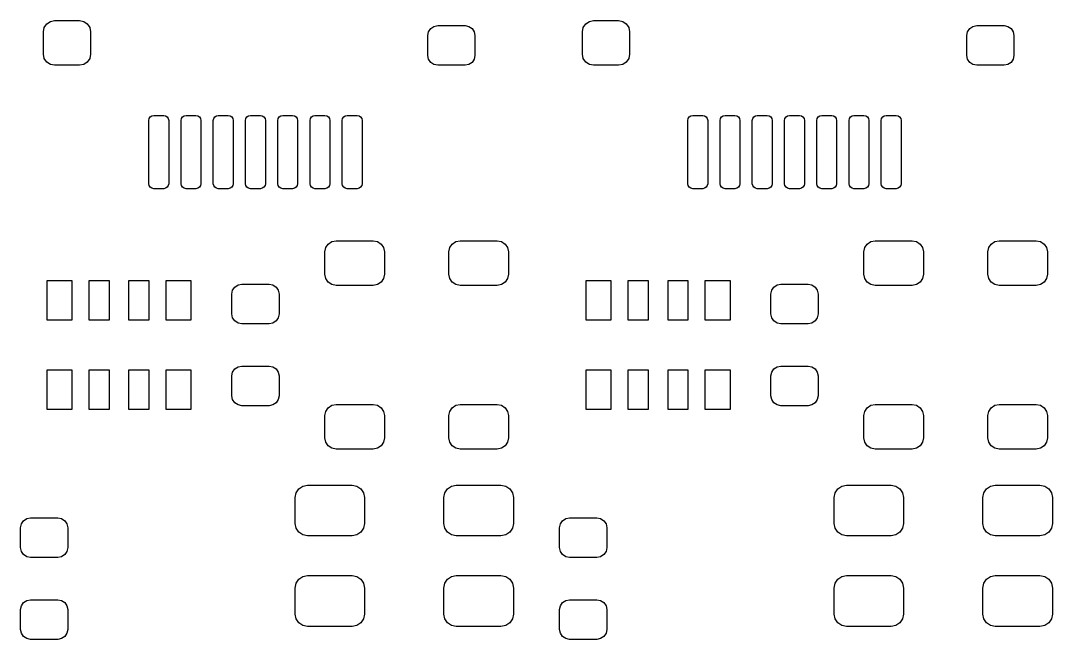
# Model space of a CAD drawing. Extents: x 4.1 to 7.74, y -5.3 to -3.11.
# Drawn here: x 4.261 to 5.08, y -4.181 to -3.69 of the extents above; entities that cross this region are included whole.
import ezdxf

# ---------------------------------------------------------------- set-up
doc = ezdxf.new("R2010")
doc.units = 0
doc.header["$MEASUREMENT"] = 0
doc.layers.add('BLACK', color=7, linetype='CONTINUOUS')

msp = doc.modelspace()

# ---------------------------------------------------------------- linework, layer by layer
at = {"layer": 'BLACK', "linetype": 'CONTINUOUS'}
for p, q in [((4.28001, -3.69563), (4.28193, -3.69275)), ((4.28193, -3.69275), (4.2848, -3.69083)), ((4.2848, -3.69083), (4.28819, -3.69016)), ((4.28819, -3.69016), (4.30787, -3.69016)), ((4.30787, -3.69016), (4.31126, -3.69083)), ((4.31126, -3.69083), (4.31414, -3.69275)), ((4.31414, -3.69275), (4.31606, -3.69563)), ((4.7079, -3.69563), (4.70982, -3.69275)), ((4.70982, -3.69275), (4.7127, -3.69083)), ((4.7127, -3.69083), (4.71609, -3.69016)), ((4.71609, -3.69016), (4.73577, -3.69016)), ((4.73577, -3.69016), (4.73916, -3.69083)), ((4.73916, -3.69083), (4.74203, -3.69275)), ((4.74203, -3.69275), (4.74395, -3.69563)), ((4.27933, -3.69902), (4.28001, -3.69563)), ((4.27933, -3.71673), (4.27933, -3.69902)), ((4.31606, -3.69563), (4.31673, -3.69902)), ((4.31673, -3.69902), (4.31673, -3.71673)), ((4.58445, -3.70197), (4.58505, -3.69896)), ((4.58445, -3.71772), (4.58445, -3.70197)), ((4.58505, -3.69896), (4.58676, -3.6964)), ((4.58676, -3.6964), (4.58931, -3.69469)), ((4.58931, -3.69469), (4.59232, -3.69409)), ((4.59232, -3.69409), (4.61398, -3.69409)), ((4.61398, -3.69409), (4.61699, -3.69469)), ((4.61699, -3.69469), (4.61954, -3.6964)), ((4.61954, -3.6964), (4.62125, -3.69896)), ((4.62125, -3.69896), (4.62185, -3.70197)), ((4.62185, -3.70197), (4.62185, -3.71772)), ((4.70723, -3.69902), (4.7079, -3.69563)), ((4.70723, -3.71673), (4.70723, -3.69902)), ((4.74395, -3.69563), (4.74463, -3.69902)), ((4.74463, -3.69902), (4.74463, -3.71673)), ((5.01235, -3.70197), (5.01294, -3.69896)), ((5.01235, -3.71772), (5.01235, -3.70197)), ((5.01294, -3.69896), (5.01465, -3.6964)), ((5.01465, -3.6964), (5.01721, -3.69469)), ((5.01721, -3.69469), (5.02022, -3.69409)), ((5.02022, -3.69409), (5.04187, -3.69409)), ((5.04187, -3.69409), (5.04489, -3.69469)), ((5.04489, -3.69469), (5.04744, -3.6964)), ((5.04744, -3.6964), (5.04915, -3.69896)), ((5.04915, -3.69896), (5.04975, -3.70197)), ((5.04975, -3.70197), (5.04975, -3.71772)), ((4.28001, -3.72012), (4.27933, -3.71673)), ((4.31673, -3.71673), (4.31606, -3.72012)), ((4.58505, -3.72073), (4.58445, -3.71772)), ((4.62185, -3.71772), (4.62125, -3.72073)), ((4.7079, -3.72012), (4.70723, -3.71673)), ((4.74463, -3.71673), (4.74395, -3.72012)), ((5.01294, -3.72073), (5.01235, -3.71772)), ((5.04975, -3.71772), (5.04915, -3.72073)), ((4.28193, -3.723), (4.28001, -3.72012)), ((4.2848, -3.72492), (4.28193, -3.723)), ((4.28819, -3.72559), (4.2848, -3.72492)), ((4.30787, -3.72559), (4.28819, -3.72559)), ((4.31126, -3.72492), (4.30787, -3.72559)), ((4.31414, -3.723), (4.31126, -3.72492)), ((4.31606, -3.72012), (4.31414, -3.723)), ((4.58676, -3.72328), (4.58505, -3.72073)), ((4.58931, -3.72499), (4.58676, -3.72328)), ((4.59232, -3.72559), (4.58931, -3.72499)), ((4.61398, -3.72559), (4.59232, -3.72559)), ((4.61699, -3.72499), (4.61398, -3.72559)), ((4.61954, -3.72328), (4.61699, -3.72499)), ((4.62125, -3.72073), (4.61954, -3.72328)), ((4.70982, -3.723), (4.7079, -3.72012)), ((4.7127, -3.72492), (4.70982, -3.723)), ((4.71609, -3.72559), (4.7127, -3.72492)), ((4.73577, -3.72559), (4.71609, -3.72559)), ((4.73916, -3.72492), (4.73577, -3.72559)), ((4.74203, -3.723), (4.73916, -3.72492)), ((4.74395, -3.72012), (4.74203, -3.723)), ((5.01465, -3.72328), (5.01294, -3.72073)), ((5.01721, -3.72499), (5.01465, -3.72328)), ((5.02022, -3.72559), (5.01721, -3.72499)), ((5.04187, -3.72559), (5.02022, -3.72559)), ((5.04489, -3.72499), (5.04187, -3.72559)), ((5.04744, -3.72328), (5.04489, -3.72499)), ((5.04915, -3.72073), (5.04744, -3.72328)), ((4.36329, -3.76788), (4.36415, -3.76661)), ((4.36415, -3.76661), (4.36542, -3.76575)), ((4.36542, -3.76575), (4.36693, -3.76545)), ((4.36693, -3.76545), (4.3748, -3.76545)), ((4.3748, -3.76545), (4.37631, -3.76575)), ((4.37631, -3.76575), (4.37759, -3.76661)), ((4.37759, -3.76661), (4.37844, -3.76788)), ((4.38888, -3.76788), (4.38974, -3.76661)), ((4.38974, -3.76661), (4.39101, -3.76575)), ((4.39101, -3.76575), (4.39252, -3.76545)), ((4.39252, -3.76545), (4.40039, -3.76545)), ((4.40039, -3.76545), (4.4019, -3.76575)), ((4.4019, -3.76575), (4.40318, -3.76661)), ((4.40318, -3.76661), (4.40403, -3.76788)), ((4.41447, -3.76788), (4.41533, -3.76661)), ((4.41533, -3.76661), (4.4166, -3.76575)), ((4.4166, -3.76575), (4.41811, -3.76545)), ((4.41811, -3.76545), (4.42598, -3.76545)), ((4.42598, -3.76545), (4.42749, -3.76575)), ((4.42749, -3.76575), (4.42877, -3.76661)), ((4.42877, -3.76661), (4.42962, -3.76788)), ((4.44006, -3.76788), (4.44092, -3.76661)), ((4.44092, -3.76661), (4.44219, -3.76575)), ((4.44219, -3.76575), (4.4437, -3.76545)), ((4.4437, -3.76545), (4.45157, -3.76545)), ((4.45157, -3.76545), (4.45308, -3.76575)), ((4.45308, -3.76575), (4.45436, -3.76661)), ((4.45436, -3.76661), (4.45521, -3.76788)), ((4.46565, -3.76788), (4.46651, -3.76661)), ((4.46651, -3.76661), (4.46778, -3.76575)), ((4.46778, -3.76575), (4.46929, -3.76545)), ((4.46929, -3.76545), (4.47717, -3.76545)), ((4.47717, -3.76545), (4.47867, -3.76575)), ((4.47867, -3.76575), (4.47995, -3.76661)), ((4.47995, -3.76661), (4.4808, -3.76788)), ((4.49124, -3.76788), (4.4921, -3.76661)), ((4.4921, -3.76661), (4.49338, -3.76575)), ((4.49338, -3.76575), (4.49488, -3.76545)), ((4.49488, -3.76545), (4.50276, -3.76545)), ((4.50276, -3.76545), (4.50426, -3.76575)), ((4.50426, -3.76575), (4.50554, -3.76661)), ((4.50554, -3.76661), (4.50639, -3.76788)), ((4.51684, -3.76788), (4.51769, -3.76661)), ((4.51769, -3.76661), (4.51897, -3.76575)), ((4.51897, -3.76575), (4.52047, -3.76545)), ((4.52047, -3.76545), (4.52835, -3.76545)), ((4.52835, -3.76545), (4.52985, -3.76575)), ((4.52985, -3.76575), (4.53113, -3.76661)), ((4.53113, -3.76661), (4.53198, -3.76788)), ((4.79119, -3.76788), (4.79204, -3.76661)), ((4.79204, -3.76661), (4.79332, -3.76575)), ((4.79332, -3.76575), (4.79483, -3.76545)), ((4.79483, -3.76545), (4.8027, -3.76545)), ((4.8027, -3.76545), (4.80421, -3.76575)), ((4.80421, -3.76575), (4.80548, -3.76661)), ((4.80548, -3.76661), (4.80634, -3.76788)), ((4.81678, -3.76788), (4.81763, -3.76661)), ((4.81763, -3.76661), (4.81891, -3.76575)), ((4.81891, -3.76575), (4.82042, -3.76545)), ((4.82042, -3.76545), (4.82829, -3.76545)), ((4.82829, -3.76545), (4.8298, -3.76575)), ((4.8298, -3.76575), (4.83107, -3.76661)), ((4.83107, -3.76661), (4.83193, -3.76788)), ((4.84237, -3.76788), (4.84322, -3.76661)), ((4.84322, -3.76661), (4.8445, -3.76575)), ((4.8445, -3.76575), (4.84601, -3.76545)), ((4.84601, -3.76545), (4.85388, -3.76545)), ((4.85388, -3.76545), (4.85539, -3.76575)), ((4.85539, -3.76575), (4.85666, -3.76661)), ((4.85666, -3.76661), (4.85752, -3.76788)), ((4.86796, -3.76788), (4.86881, -3.76661)), ((4.86881, -3.76661), (4.87009, -3.76575)), ((4.87009, -3.76575), (4.8716, -3.76545)), ((4.8716, -3.76545), (4.87947, -3.76545)), ((4.87947, -3.76545), (4.88098, -3.76575)), ((4.88098, -3.76575), (4.88226, -3.76661)), ((4.88226, -3.76661), (4.88311, -3.76788)), ((4.89355, -3.76788), (4.8944, -3.76661)), ((4.8944, -3.76661), (4.89568, -3.76575)), ((4.89568, -3.76575), (4.89719, -3.76545)), ((4.89719, -3.76545), (4.90506, -3.76545)), ((4.90506, -3.76545), (4.90657, -3.76575)), ((4.90657, -3.76575), (4.90785, -3.76661)), ((4.90785, -3.76661), (4.9087, -3.76788)), ((4.91914, -3.76788), (4.91999, -3.76661)), ((4.91999, -3.76661), (4.92127, -3.76575)), ((4.92127, -3.76575), (4.92278, -3.76545)), ((4.92278, -3.76545), (4.93065, -3.76545)), ((4.93065, -3.76545), (4.93216, -3.76575)), ((4.93216, -3.76575), (4.93344, -3.76661)), ((4.93344, -3.76661), (4.93429, -3.76788)), ((4.94473, -3.76788), (4.94559, -3.76661)), ((4.94559, -3.76661), (4.94686, -3.76575)), ((4.94686, -3.76575), (4.94837, -3.76545)), ((4.94837, -3.76545), (4.95624, -3.76545)), ((4.95624, -3.76545), (4.95775, -3.76575)), ((4.95775, -3.76575), (4.95903, -3.76661)), ((4.95903, -3.76661), (4.95988, -3.76788)), ((4.36299, -3.76939), (4.36329, -3.76788)), ((4.36299, -3.81959), (4.36299, -3.76939)), ((4.37844, -3.76788), (4.37874, -3.76939)), ((4.37874, -3.76939), (4.37874, -3.81959)), ((4.38858, -3.76939), (4.38888, -3.76788)), ((4.38858, -3.81959), (4.38858, -3.76939)), ((4.40403, -3.76788), (4.40433, -3.76939)), ((4.40433, -3.76939), (4.40433, -3.81959)), ((4.41417, -3.76939), (4.41447, -3.76788)), ((4.41417, -3.81959), (4.41417, -3.76939)), ((4.42962, -3.76788), (4.42992, -3.76939)), ((4.42992, -3.76939), (4.42992, -3.81959)), ((4.43976, -3.76939), (4.44006, -3.76788)), ((4.43976, -3.81959), (4.43976, -3.76939)), ((4.45521, -3.76788), (4.45551, -3.76939)), ((4.45551, -3.76939), (4.45551, -3.81959)), ((4.46535, -3.76939), (4.46565, -3.76788)), ((4.46535, -3.81959), (4.46535, -3.76939)), ((4.4808, -3.76788), (4.4811, -3.76939)), ((4.4811, -3.76939), (4.4811, -3.81959)), ((4.49094, -3.76939), (4.49124, -3.76788)), ((4.49094, -3.81959), (4.49094, -3.76939)), ((4.50639, -3.76788), (4.50669, -3.76939)), ((4.50669, -3.76939), (4.50669, -3.81959)), ((4.51654, -3.76939), (4.51684, -3.76788)), ((4.51654, -3.81959), (4.51654, -3.76939)), ((4.53198, -3.76788), (4.53228, -3.76939)), ((4.53228, -3.76939), (4.53228, -3.81959)), ((4.79089, -3.76939), (4.79119, -3.76788)), ((4.79089, -3.81959), (4.79089, -3.76939)), ((4.80634, -3.76788), (4.80664, -3.76939)), ((4.80664, -3.76939), (4.80664, -3.81959)), ((4.81648, -3.76939), (4.81678, -3.76788)), ((4.81648, -3.81959), (4.81648, -3.76939)), ((4.83193, -3.76788), (4.83223, -3.76939)), ((4.83223, -3.76939), (4.83223, -3.81959)), ((4.84207, -3.76939), (4.84237, -3.76788)), ((4.84207, -3.81959), (4.84207, -3.76939)), ((4.85752, -3.76788), (4.85782, -3.76939)), ((4.85782, -3.76939), (4.85782, -3.81959)), ((4.86766, -3.76939), (4.86796, -3.76788)), ((4.86766, -3.81959), (4.86766, -3.76939)), ((4.88311, -3.76788), (4.88341, -3.76939)), ((4.88341, -3.76939), (4.88341, -3.81959)), ((4.89325, -3.76939), (4.89355, -3.76788)), ((4.89325, -3.81959), (4.89325, -3.76939)), ((4.9087, -3.76788), (4.909, -3.76939)), ((4.909, -3.76939), (4.909, -3.81959)), ((4.91884, -3.76939), (4.91914, -3.76788)), ((4.91884, -3.81959), (4.91884, -3.76939)), ((4.93429, -3.76788), (4.93459, -3.76939)), ((4.93459, -3.76939), (4.93459, -3.81959)), ((4.94443, -3.76939), (4.94473, -3.76788)), ((4.94443, -3.81959), (4.94443, -3.76939)), ((4.95988, -3.76788), (4.96018, -3.76939)), ((4.96018, -3.76939), (4.96018, -3.81959)), ((4.36329, -3.82109), (4.36299, -3.81959)), ((4.36415, -3.82237), (4.36329, -3.82109)), ((4.36542, -3.82322), (4.36415, -3.82237)), ((4.36693, -3.82352), (4.36542, -3.82322)), ((4.3748, -3.82352), (4.36693, -3.82352)), ((4.37631, -3.82322), (4.3748, -3.82352)), ((4.37759, -3.82237), (4.37631, -3.82322)), ((4.37844, -3.82109), (4.37759, -3.82237)), ((4.37874, -3.81959), (4.37844, -3.82109)), ((4.38888, -3.82109), (4.38858, -3.81959)), ((4.38974, -3.82237), (4.38888, -3.82109)), ((4.39101, -3.82322), (4.38974, -3.82237)), ((4.39252, -3.82352), (4.39101, -3.82322)), ((4.40039, -3.82352), (4.39252, -3.82352)), ((4.4019, -3.82322), (4.40039, -3.82352)), ((4.40318, -3.82237), (4.4019, -3.82322)), ((4.40403, -3.82109), (4.40318, -3.82237)), ((4.40433, -3.81959), (4.40403, -3.82109)), ((4.41447, -3.82109), (4.41417, -3.81959)), ((4.41533, -3.82237), (4.41447, -3.82109)), ((4.4166, -3.82322), (4.41533, -3.82237)), ((4.41811, -3.82352), (4.4166, -3.82322)), ((4.42598, -3.82352), (4.41811, -3.82352)), ((4.42749, -3.82322), (4.42598, -3.82352)), ((4.42877, -3.82237), (4.42749, -3.82322)), ((4.42962, -3.82109), (4.42877, -3.82237)), ((4.42992, -3.81959), (4.42962, -3.82109)), ((4.44006, -3.82109), (4.43976, -3.81959)), ((4.44092, -3.82237), (4.44006, -3.82109)), ((4.44219, -3.82322), (4.44092, -3.82237)), ((4.4437, -3.82352), (4.44219, -3.82322)), ((4.45157, -3.82352), (4.4437, -3.82352)), ((4.45308, -3.82322), (4.45157, -3.82352)), ((4.45436, -3.82237), (4.45308, -3.82322)), ((4.45521, -3.82109), (4.45436, -3.82237)), ((4.45551, -3.81959), (4.45521, -3.82109)), ((4.46565, -3.82109), (4.46535, -3.81959)), ((4.46651, -3.82237), (4.46565, -3.82109)), ((4.46778, -3.82322), (4.46651, -3.82237)), ((4.46929, -3.82352), (4.46778, -3.82322)), ((4.47717, -3.82352), (4.46929, -3.82352)), ((4.47867, -3.82322), (4.47717, -3.82352)), ((4.47995, -3.82237), (4.47867, -3.82322)), ((4.4808, -3.82109), (4.47995, -3.82237)), ((4.4811, -3.81959), (4.4808, -3.82109)), ((4.49124, -3.82109), (4.49094, -3.81959)), ((4.4921, -3.82237), (4.49124, -3.82109)), ((4.49338, -3.82322), (4.4921, -3.82237)), ((4.49488, -3.82352), (4.49338, -3.82322)), ((4.50276, -3.82352), (4.49488, -3.82352)), ((4.50426, -3.82322), (4.50276, -3.82352)), ((4.50554, -3.82237), (4.50426, -3.82322)), ((4.50639, -3.82109), (4.50554, -3.82237)), ((4.50669, -3.81959), (4.50639, -3.82109)), ((4.51684, -3.82109), (4.51654, -3.81959)), ((4.51769, -3.82237), (4.51684, -3.82109)), ((4.51897, -3.82322), (4.51769, -3.82237)), ((4.52047, -3.82352), (4.51897, -3.82322)), ((4.52835, -3.82352), (4.52047, -3.82352)), ((4.52985, -3.82322), (4.52835, -3.82352)), ((4.53113, -3.82237), (4.52985, -3.82322)), ((4.53198, -3.82109), (4.53113, -3.82237)), ((4.53228, -3.81959), (4.53198, -3.82109)), ((4.79119, -3.82109), (4.79089, -3.81959)), ((4.79204, -3.82237), (4.79119, -3.82109)), ((4.79332, -3.82322), (4.79204, -3.82237)), ((4.79483, -3.82352), (4.79332, -3.82322)), ((4.8027, -3.82352), (4.79483, -3.82352)), ((4.80421, -3.82322), (4.8027, -3.82352)), ((4.80548, -3.82237), (4.80421, -3.82322)), ((4.80634, -3.82109), (4.80548, -3.82237)), ((4.80664, -3.81959), (4.80634, -3.82109)), ((4.81678, -3.82109), (4.81648, -3.81959)), ((4.81763, -3.82237), (4.81678, -3.82109)), ((4.81891, -3.82322), (4.81763, -3.82237)), ((4.82042, -3.82352), (4.81891, -3.82322)), ((4.82829, -3.82352), (4.82042, -3.82352)), ((4.8298, -3.82322), (4.82829, -3.82352)), ((4.83107, -3.82237), (4.8298, -3.82322)), ((4.83193, -3.82109), (4.83107, -3.82237)), ((4.83223, -3.81959), (4.83193, -3.82109)), ((4.84237, -3.82109), (4.84207, -3.81959)), ((4.84322, -3.82237), (4.84237, -3.82109)), ((4.8445, -3.82322), (4.84322, -3.82237)), ((4.84601, -3.82352), (4.8445, -3.82322)), ((4.85388, -3.82352), (4.84601, -3.82352)), ((4.85539, -3.82322), (4.85388, -3.82352)), ((4.85666, -3.82237), (4.85539, -3.82322)), ((4.85752, -3.82109), (4.85666, -3.82237)), ((4.85782, -3.81959), (4.85752, -3.82109)), ((4.86796, -3.82109), (4.86766, -3.81959)), ((4.86881, -3.82237), (4.86796, -3.82109)), ((4.87009, -3.82322), (4.86881, -3.82237)), ((4.8716, -3.82352), (4.87009, -3.82322)), ((4.87947, -3.82352), (4.8716, -3.82352)), ((4.88098, -3.82322), (4.87947, -3.82352)), ((4.88226, -3.82237), (4.88098, -3.82322)), ((4.88311, -3.82109), (4.88226, -3.82237)), ((4.88341, -3.81959), (4.88311, -3.82109)), ((4.89355, -3.82109), (4.89325, -3.81959)), ((4.8944, -3.82237), (4.89355, -3.82109)), ((4.89568, -3.82322), (4.8944, -3.82237)), ((4.89719, -3.82352), (4.89568, -3.82322)), ((4.90506, -3.82352), (4.89719, -3.82352)), ((4.90657, -3.82322), (4.90506, -3.82352)), ((4.90785, -3.82237), (4.90657, -3.82322)), ((4.9087, -3.82109), (4.90785, -3.82237)), ((4.909, -3.81959), (4.9087, -3.82109)), ((4.91914, -3.82109), (4.91884, -3.81959)), ((4.91999, -3.82237), (4.91914, -3.82109)), ((4.92127, -3.82322), (4.91999, -3.82237)), ((4.92278, -3.82352), (4.92127, -3.82322)), ((4.93065, -3.82352), (4.92278, -3.82352)), ((4.93216, -3.82322), (4.93065, -3.82352)), ((4.93344, -3.82237), (4.93216, -3.82322)), ((4.93429, -3.82109), (4.93344, -3.82237)), ((4.93459, -3.81959), (4.93429, -3.82109)), ((4.94473, -3.82109), (4.94443, -3.81959)), ((4.94559, -3.82237), (4.94473, -3.82109)), ((4.94686, -3.82322), (4.94559, -3.82237)), ((4.94837, -3.82352), (4.94686, -3.82322)), ((4.95624, -3.82352), (4.94837, -3.82352)), ((4.95775, -3.82322), (4.95624, -3.82352)), ((4.95903, -3.82237), (4.95775, -3.82322)), ((4.95988, -3.82109), (4.95903, -3.82237)), ((4.96018, -3.81959), (4.95988, -3.82109)), ((4.50535, -3.86746), (4.50822, -3.86554)), ((4.50822, -3.86554), (4.51161, -3.86486)), ((4.51161, -3.86486), (4.54114, -3.86486)), ((4.54114, -3.86486), (4.54453, -3.86554)), ((4.54453, -3.86554), (4.54741, -3.86746)), ((4.60378, -3.86746), (4.60665, -3.86554)), ((4.60665, -3.86554), (4.61004, -3.86486)), ((4.61004, -3.86486), (4.63957, -3.86486)), ((4.63957, -3.86486), (4.64296, -3.86554)), ((4.64296, -3.86554), (4.64583, -3.86746)), ((4.93325, -3.86746), (4.93612, -3.86554)), ((4.93612, -3.86554), (4.93951, -3.86486)), ((4.93951, -3.86486), (4.96904, -3.86486)), ((4.96904, -3.86486), (4.97243, -3.86554)), ((4.97243, -3.86554), (4.9753, -3.86746)), ((5.03167, -3.86746), (5.03455, -3.86554)), ((5.03455, -3.86554), (5.03794, -3.86486)), ((5.03794, -3.86486), (5.06746, -3.86486)), ((5.06746, -3.86486), (5.07085, -3.86554)), ((5.07085, -3.86554), (5.07373, -3.86746)), ((4.50276, -3.87372), (4.50343, -3.87033)), ((4.50276, -3.89144), (4.50276, -3.87372)), ((4.50343, -3.87033), (4.50535, -3.86746)), ((4.54741, -3.86746), (4.54933, -3.87033)), ((4.54933, -3.87033), (4.55, -3.87372)), ((4.55, -3.87372), (4.55, -3.89144)), ((4.60118, -3.87372), (4.60186, -3.87033)), ((4.60118, -3.89144), (4.60118, -3.87372)), ((4.60186, -3.87033), (4.60378, -3.86746)), ((4.64583, -3.86746), (4.64775, -3.87033)), ((4.64775, -3.87033), (4.64843, -3.87372)), ((4.64843, -3.87372), (4.64843, -3.89144)), ((4.93065, -3.87372), (4.93133, -3.87033)), ((4.93065, -3.89144), (4.93065, -3.87372)), ((4.93133, -3.87033), (4.93325, -3.86746)), ((4.9753, -3.86746), (4.97722, -3.87033)), ((4.97722, -3.87033), (4.9779, -3.87372)), ((4.9779, -3.87372), (4.9779, -3.89144)), ((5.02908, -3.87372), (5.02975, -3.87033)), ((5.02908, -3.89144), (5.02908, -3.87372)), ((5.02975, -3.87033), (5.03167, -3.86746)), ((5.07373, -3.86746), (5.07565, -3.87033)), ((5.07565, -3.87033), (5.07632, -3.87372)), ((5.07632, -3.87372), (5.07632, -3.89144)), ((4.28228, -3.92785), (4.28228, -3.89636)), ((4.28228, -3.89636), (4.30197, -3.89636)), ((4.30197, -3.89636), (4.30197, -3.92785)), ((4.31575, -3.92785), (4.31575, -3.89636)), ((4.31575, -3.89636), (4.3315, -3.89636)), ((4.3315, -3.89636), (4.3315, -3.92785)), ((4.34724, -3.92785), (4.34724, -3.89636)), ((4.34724, -3.89636), (4.36299, -3.89636)), ((4.36299, -3.89636), (4.36299, -3.92785)), ((4.37677, -3.92785), (4.37677, -3.89636)), ((4.37677, -3.89636), (4.39646, -3.89636)), ((4.39646, -3.89636), (4.39646, -3.92785)), ((4.50343, -3.89483), (4.50276, -3.89144)), ((4.50535, -3.8977), (4.50343, -3.89483)), ((4.50822, -3.89962), (4.50535, -3.8977)), ((4.54741, -3.8977), (4.54453, -3.89962)), ((4.54933, -3.89483), (4.54741, -3.8977)), ((4.55, -3.89144), (4.54933, -3.89483)), ((4.60186, -3.89483), (4.60118, -3.89144)), ((4.60378, -3.8977), (4.60186, -3.89483)), ((4.60665, -3.89962), (4.60378, -3.8977)), ((4.64583, -3.8977), (4.64296, -3.89962)), ((4.64775, -3.89483), (4.64583, -3.8977)), ((4.64843, -3.89144), (4.64775, -3.89483)), ((4.71018, -3.92785), (4.71018, -3.89636)), ((4.71018, -3.89636), (4.72987, -3.89636)), ((4.72987, -3.89636), (4.72987, -3.92785)), ((4.74364, -3.92785), (4.74364, -3.89636)), ((4.74364, -3.89636), (4.75939, -3.89636)), ((4.75939, -3.89636), (4.75939, -3.92785)), ((4.77514, -3.92785), (4.77514, -3.89636)), ((4.77514, -3.89636), (4.79089, -3.89636)), ((4.79089, -3.89636), (4.79089, -3.92785)), ((4.80467, -3.92785), (4.80467, -3.89636)), ((4.80467, -3.89636), (4.82435, -3.89636)), ((4.82435, -3.89636), (4.82435, -3.92785)), ((4.93133, -3.89483), (4.93065, -3.89144)), ((4.93325, -3.8977), (4.93133, -3.89483)), ((4.93612, -3.89962), (4.93325, -3.8977)), ((4.9753, -3.8977), (4.97243, -3.89962)), ((4.97722, -3.89483), (4.9753, -3.8977)), ((4.9779, -3.89144), (4.97722, -3.89483)), ((5.02975, -3.89483), (5.02908, -3.89144)), ((5.03167, -3.8977), (5.02975, -3.89483)), ((5.03455, -3.89962), (5.03167, -3.8977)), ((5.07373, -3.8977), (5.07085, -3.89962)), ((5.07565, -3.89483), (5.07373, -3.8977)), ((5.07632, -3.89144), (5.07565, -3.89483)), ((4.42894, -3.90719), (4.42954, -3.90417)), ((4.42954, -3.90417), (4.43124, -3.90162)), ((4.43124, -3.90162), (4.4338, -3.89991)), ((4.4338, -3.89991), (4.43681, -3.89931)), ((4.43681, -3.89931), (4.45846, -3.89931)), ((4.45846, -3.89931), (4.46148, -3.89991)), ((4.46148, -3.89991), (4.46403, -3.90162)), ((4.46403, -3.90162), (4.46574, -3.90417)), ((4.46574, -3.90417), (4.46634, -3.90719)), ((4.51161, -3.9003), (4.50822, -3.89962)), ((4.54114, -3.9003), (4.51161, -3.9003)), ((4.54453, -3.89962), (4.54114, -3.9003)), ((4.61004, -3.9003), (4.60665, -3.89962)), ((4.63957, -3.9003), (4.61004, -3.9003)), ((4.64296, -3.89962), (4.63957, -3.9003)), ((4.85683, -3.90719), (4.85743, -3.90417)), ((4.85743, -3.90417), (4.85914, -3.90162)), ((4.85914, -3.90162), (4.86169, -3.89991)), ((4.86169, -3.89991), (4.86471, -3.89931)), ((4.86471, -3.89931), (4.88636, -3.89931)), ((4.88636, -3.89931), (4.88937, -3.89991)), ((4.88937, -3.89991), (4.89193, -3.90162)), ((4.89193, -3.90162), (4.89364, -3.90417)), ((4.89364, -3.90417), (4.89424, -3.90719)), ((4.93951, -3.9003), (4.93612, -3.89962)), ((4.96904, -3.9003), (4.93951, -3.9003)), ((4.97243, -3.89962), (4.96904, -3.9003)), ((5.03794, -3.9003), (5.03455, -3.89962)), ((5.06746, -3.9003), (5.03794, -3.9003)), ((5.07085, -3.89962), (5.06746, -3.9003)), ((4.42894, -3.92293), (4.42894, -3.90719)), ((4.46634, -3.90719), (4.46634, -3.92293)), ((4.85683, -3.92293), (4.85683, -3.90719)), ((4.89424, -3.90719), (4.89424, -3.92293)), ((4.42954, -3.92595), (4.42894, -3.92293)), ((4.46634, -3.92293), (4.46574, -3.92595)), ((4.85743, -3.92595), (4.85683, -3.92293)), ((4.89424, -3.92293), (4.89364, -3.92595)), ((4.30197, -3.92785), (4.28228, -3.92785)), ((4.3315, -3.92785), (4.31575, -3.92785)), ((4.36299, -3.92785), (4.34724, -3.92785)), ((4.39646, -3.92785), (4.37677, -3.92785)), ((4.43124, -3.9285), (4.42954, -3.92595)), ((4.4338, -3.93021), (4.43124, -3.9285)), ((4.43681, -3.93081), (4.4338, -3.93021)), ((4.45846, -3.93081), (4.43681, -3.93081)), ((4.46148, -3.93021), (4.45846, -3.93081)), ((4.46403, -3.9285), (4.46148, -3.93021)), ((4.46574, -3.92595), (4.46403, -3.9285)), ((4.72987, -3.92785), (4.71018, -3.92785)), ((4.75939, -3.92785), (4.74364, -3.92785)), ((4.79089, -3.92785), (4.77514, -3.92785)), ((4.82435, -3.92785), (4.80467, -3.92785)), ((4.85914, -3.9285), (4.85743, -3.92595)), ((4.86169, -3.93021), (4.85914, -3.9285)), ((4.86471, -3.93081), (4.86169, -3.93021)), ((4.88636, -3.93081), (4.86471, -3.93081)), ((4.88937, -3.93021), (4.88636, -3.93081)), ((4.89193, -3.9285), (4.88937, -3.93021)), ((4.89364, -3.92595), (4.89193, -3.9285)), ((4.28228, -3.99872), (4.28228, -3.96722)), ((4.28228, -3.96722), (4.30197, -3.96722)), ((4.30197, -3.96722), (4.30197, -3.99872)), ((4.31575, -3.99872), (4.31575, -3.96722)), ((4.31575, -3.96722), (4.3315, -3.96722)), ((4.3315, -3.96722), (4.3315, -3.99872)), ((4.34724, -3.99872), (4.34724, -3.96722)), ((4.34724, -3.96722), (4.36299, -3.96722)), ((4.36299, -3.96722), (4.36299, -3.99872)), ((4.37677, -3.99872), (4.37677, -3.96722)), ((4.37677, -3.96722), (4.39646, -3.96722)), ((4.39646, -3.96722), (4.39646, -3.99872)), ((4.42894, -3.97215), (4.42954, -3.96913)), ((4.42894, -3.98789), (4.42894, -3.97215)), ((4.42954, -3.96913), (4.43124, -3.96658)), ((4.43124, -3.96658), (4.4338, -3.96487)), ((4.4338, -3.96487), (4.43681, -3.96427)), ((4.43681, -3.96427), (4.45846, -3.96427)), ((4.45846, -3.96427), (4.46148, -3.96487)), ((4.46148, -3.96487), (4.46403, -3.96658)), ((4.46403, -3.96658), (4.46574, -3.96913)), ((4.46574, -3.96913), (4.46634, -3.97215)), ((4.46634, -3.97215), (4.46634, -3.98789)), ((4.71018, -3.99872), (4.71018, -3.96722)), ((4.71018, -3.96722), (4.72987, -3.96722)), ((4.72987, -3.96722), (4.72987, -3.99872)), ((4.74364, -3.99872), (4.74364, -3.96722)), ((4.74364, -3.96722), (4.75939, -3.96722)), ((4.75939, -3.96722), (4.75939, -3.99872)), ((4.77514, -3.99872), (4.77514, -3.96722)), ((4.77514, -3.96722), (4.79089, -3.96722)), ((4.79089, -3.96722), (4.79089, -3.99872)), ((4.80467, -3.99872), (4.80467, -3.96722)), ((4.80467, -3.96722), (4.82435, -3.96722)), ((4.82435, -3.96722), (4.82435, -3.99872)), ((4.85683, -3.97215), (4.85743, -3.96913)), ((4.85683, -3.98789), (4.85683, -3.97215)), ((4.85743, -3.96913), (4.85914, -3.96658)), ((4.85914, -3.96658), (4.86169, -3.96487)), ((4.86169, -3.96487), (4.86471, -3.96427)), ((4.86471, -3.96427), (4.88636, -3.96427)), ((4.88636, -3.96427), (4.88937, -3.96487)), ((4.88937, -3.96487), (4.89193, -3.96658)), ((4.89193, -3.96658), (4.89364, -3.96913)), ((4.89364, -3.96913), (4.89424, -3.97215)), ((4.89424, -3.97215), (4.89424, -3.98789)), ((4.42954, -3.99091), (4.42894, -3.98789)), ((4.46634, -3.98789), (4.46574, -3.99091)), ((4.85743, -3.99091), (4.85683, -3.98789)), ((4.89424, -3.98789), (4.89364, -3.99091)), ((4.43124, -3.99346), (4.42954, -3.99091)), ((4.4338, -3.99517), (4.43124, -3.99346)), ((4.43681, -3.99577), (4.4338, -3.99517)), ((4.45846, -3.99577), (4.43681, -3.99577)), ((4.46148, -3.99517), (4.45846, -3.99577)), ((4.46403, -3.99346), (4.46148, -3.99517)), ((4.46574, -3.99091), (4.46403, -3.99346)), ((4.50535, -3.99738), (4.50822, -3.99546)), ((4.50822, -3.99546), (4.51161, -3.99478)), ((4.51161, -3.99478), (4.54114, -3.99478)), ((4.54114, -3.99478), (4.54453, -3.99546)), ((4.54453, -3.99546), (4.54741, -3.99738)), ((4.60378, -3.99738), (4.60665, -3.99546)), ((4.60665, -3.99546), (4.61004, -3.99478)), ((4.61004, -3.99478), (4.63957, -3.99478)), ((4.63957, -3.99478), (4.64296, -3.99546)), ((4.64296, -3.99546), (4.64583, -3.99738)), ((4.85914, -3.99346), (4.85743, -3.99091)), ((4.86169, -3.99517), (4.85914, -3.99346)), ((4.86471, -3.99577), (4.86169, -3.99517)), ((4.88636, -3.99577), (4.86471, -3.99577)), ((4.88937, -3.99517), (4.88636, -3.99577)), ((4.89193, -3.99346), (4.88937, -3.99517)), ((4.89364, -3.99091), (4.89193, -3.99346)), ((4.93325, -3.99738), (4.93612, -3.99546)), ((4.93612, -3.99546), (4.93951, -3.99478)), ((4.93951, -3.99478), (4.96904, -3.99478)), ((4.96904, -3.99478), (4.97243, -3.99546)), ((4.97243, -3.99546), (4.9753, -3.99738)), ((5.03167, -3.99738), (5.03455, -3.99546)), ((5.03455, -3.99546), (5.03794, -3.99478)), ((5.03794, -3.99478), (5.06746, -3.99478)), ((5.06746, -3.99478), (5.07085, -3.99546)), ((5.07085, -3.99546), (5.07373, -3.99738)), ((4.30197, -3.99872), (4.28228, -3.99872)), ((4.3315, -3.99872), (4.31575, -3.99872)), ((4.36299, -3.99872), (4.34724, -3.99872)), ((4.39646, -3.99872), (4.37677, -3.99872)), ((4.50276, -4.00364), (4.50343, -4.00025)), ((4.50276, -4.02136), (4.50276, -4.00364)), ((4.50343, -4.00025), (4.50535, -3.99738)), ((4.54741, -3.99738), (4.54933, -4.00025)), ((4.54933, -4.00025), (4.55, -4.00364)), ((4.55, -4.00364), (4.55, -4.02136)), ((4.60118, -4.00364), (4.60186, -4.00025)), ((4.60118, -4.02136), (4.60118, -4.00364)), ((4.60186, -4.00025), (4.60378, -3.99738)), ((4.64583, -3.99738), (4.64775, -4.00025)), ((4.64775, -4.00025), (4.64843, -4.00364)), ((4.64843, -4.00364), (4.64843, -4.02136)), ((4.72987, -3.99872), (4.71018, -3.99872)), ((4.75939, -3.99872), (4.74364, -3.99872)), ((4.79089, -3.99872), (4.77514, -3.99872)), ((4.82435, -3.99872), (4.80467, -3.99872)), ((4.93065, -4.00364), (4.93133, -4.00025)), ((4.93065, -4.02136), (4.93065, -4.00364)), ((4.93133, -4.00025), (4.93325, -3.99738)), ((4.9753, -3.99738), (4.97722, -4.00025)), ((4.97722, -4.00025), (4.9779, -4.00364)), ((4.9779, -4.00364), (4.9779, -4.02136)), ((5.02908, -4.00364), (5.02975, -4.00025)), ((5.02908, -4.02136), (5.02908, -4.00364)), ((5.02975, -4.00025), (5.03167, -3.99738)), ((5.07373, -3.99738), (5.07565, -4.00025)), ((5.07565, -4.00025), (5.07632, -4.00364)), ((5.07632, -4.00364), (5.07632, -4.02136)), ((4.50343, -4.02475), (4.50276, -4.02136)), ((4.55, -4.02136), (4.54933, -4.02475)), ((4.60186, -4.02475), (4.60118, -4.02136)), ((4.64843, -4.02136), (4.64775, -4.02475)), ((4.93133, -4.02475), (4.93065, -4.02136)), ((4.9779, -4.02136), (4.97722, -4.02475)), ((5.02975, -4.02475), (5.02908, -4.02136)), ((5.07632, -4.02136), (5.07565, -4.02475)), ((4.50535, -4.02762), (4.50343, -4.02475)), ((4.50822, -4.02954), (4.50535, -4.02762)), ((4.51161, -4.03022), (4.50822, -4.02954)), ((4.54453, -4.02954), (4.54114, -4.03022)), ((4.54741, -4.02762), (4.54453, -4.02954)), ((4.54933, -4.02475), (4.54741, -4.02762)), ((4.60378, -4.02762), (4.60186, -4.02475)), ((4.60665, -4.02954), (4.60378, -4.02762)), ((4.61004, -4.03022), (4.60665, -4.02954)), ((4.64296, -4.02954), (4.63957, -4.03022)), ((4.64583, -4.02762), (4.64296, -4.02954)), ((4.64775, -4.02475), (4.64583, -4.02762)), ((4.93325, -4.02762), (4.93133, -4.02475)), ((4.93612, -4.02954), (4.93325, -4.02762)), ((4.93951, -4.03022), (4.93612, -4.02954)), ((4.97243, -4.02954), (4.96904, -4.03022)), ((4.9753, -4.02762), (4.97243, -4.02954)), ((4.97722, -4.02475), (4.9753, -4.02762)), ((5.03167, -4.02762), (5.02975, -4.02475)), ((5.03455, -4.02954), (5.03167, -4.02762)), ((5.03794, -4.03022), (5.03455, -4.02954)), ((5.07085, -4.02954), (5.06746, -4.03022)), ((5.07373, -4.02762), (5.07085, -4.02954)), ((5.07565, -4.02475), (5.07373, -4.02762)), ((4.54114, -4.03022), (4.51161, -4.03022)), ((4.63957, -4.03022), (4.61004, -4.03022)), ((4.96904, -4.03022), (4.93951, -4.03022)), ((5.06746, -4.03022), (5.03794, -4.03022)), ((4.47988, -4.06484), (4.48202, -4.06164)), ((4.48202, -4.06164), (4.48521, -4.05951)), ((4.48521, -4.05951), (4.48898, -4.05876)), ((4.48898, -4.05876), (4.52441, -4.05876)), ((4.52441, -4.05876), (4.52818, -4.05951)), ((4.52818, -4.05951), (4.53137, -4.06164)), ((4.53137, -4.06164), (4.5335, -4.06484)), ((4.59799, -4.06484), (4.60013, -4.06164)), ((4.60013, -4.06164), (4.60332, -4.05951)), ((4.60332, -4.05951), (4.60709, -4.05876)), ((4.60709, -4.05876), (4.64252, -4.05876)), ((4.64252, -4.05876), (4.64629, -4.05951)), ((4.64629, -4.05951), (4.64948, -4.06164)), ((4.64948, -4.06164), (4.65161, -4.06484)), ((4.90778, -4.06484), (4.90991, -4.06164)), ((4.90991, -4.06164), (4.91311, -4.05951)), ((4.91311, -4.05951), (4.91687, -4.05876)), ((4.91687, -4.05876), (4.95231, -4.05876)), ((4.95231, -4.05876), (4.95607, -4.05951)), ((4.95607, -4.05951), (4.95927, -4.06164)), ((4.95927, -4.06164), (4.9614, -4.06484)), ((5.02589, -4.06484), (5.02802, -4.06164)), ((5.02802, -4.06164), (5.03122, -4.05951)), ((5.03122, -4.05951), (5.03498, -4.05876)), ((5.03498, -4.05876), (5.07042, -4.05876)), ((5.07042, -4.05876), (5.07418, -4.05951)), ((5.07418, -4.05951), (5.07738, -4.06164)), ((5.07738, -4.06164), (5.07951, -4.06484)), ((4.47913, -4.0686), (4.47988, -4.06484)), ((4.47913, -4.08927), (4.47913, -4.0686)), ((4.5335, -4.06484), (4.53425, -4.0686)), ((4.53425, -4.0686), (4.53425, -4.08927)), ((4.59724, -4.0686), (4.59799, -4.06484)), ((4.59724, -4.08927), (4.59724, -4.0686)), ((4.65161, -4.06484), (4.65236, -4.0686)), ((4.65236, -4.0686), (4.65236, -4.08927)), ((4.90703, -4.0686), (4.90778, -4.06484)), ((4.90703, -4.08927), (4.90703, -4.0686)), ((4.9614, -4.06484), (4.96215, -4.0686)), ((4.96215, -4.0686), (4.96215, -4.08927)), ((5.02514, -4.0686), (5.02589, -4.06484)), ((5.02514, -4.08927), (5.02514, -4.0686)), ((5.07951, -4.06484), (5.08026, -4.0686)), ((5.08026, -4.0686), (5.08026, -4.08927)), ((4.26353, -4.08705), (4.26608, -4.08534)), ((4.26608, -4.08534), (4.26909, -4.08474)), ((4.26909, -4.08474), (4.29075, -4.08474)), ((4.29075, -4.08474), (4.29376, -4.08534)), ((4.29376, -4.08534), (4.29632, -4.08705)), ((4.69142, -4.08705), (4.69398, -4.08534)), ((4.69398, -4.08534), (4.69699, -4.08474)), ((4.69699, -4.08474), (4.71864, -4.08474)), ((4.71864, -4.08474), (4.72166, -4.08534)), ((4.72166, -4.08534), (4.72421, -4.08705)), ((4.26122, -4.09262), (4.26182, -4.0896)), ((4.26122, -4.10837), (4.26122, -4.09262)), ((4.26182, -4.0896), (4.26353, -4.08705)), ((4.29632, -4.08705), (4.29802, -4.0896)), ((4.29802, -4.0896), (4.29862, -4.09262)), ((4.29862, -4.09262), (4.29862, -4.10837)), ((4.47988, -4.09304), (4.47913, -4.08927)), ((4.48202, -4.09623), (4.47988, -4.09304)), ((4.5335, -4.09304), (4.53137, -4.09623)), ((4.53425, -4.08927), (4.5335, -4.09304)), ((4.59799, -4.09304), (4.59724, -4.08927)), ((4.60013, -4.09623), (4.59799, -4.09304)), ((4.65161, -4.09304), (4.64948, -4.09623)), ((4.65236, -4.08927), (4.65161, -4.09304)), ((4.68912, -4.09262), (4.68972, -4.0896)), ((4.68912, -4.10837), (4.68912, -4.09262)), ((4.68972, -4.0896), (4.69142, -4.08705)), ((4.72421, -4.08705), (4.72592, -4.0896)), ((4.72592, -4.0896), (4.72652, -4.09262)), ((4.72652, -4.09262), (4.72652, -4.10837)), ((4.90778, -4.09304), (4.90703, -4.08927)), ((4.90991, -4.09623), (4.90778, -4.09304)), ((4.9614, -4.09304), (4.95927, -4.09623)), ((4.96215, -4.08927), (4.9614, -4.09304)), ((5.02589, -4.09304), (5.02514, -4.08927)), ((5.02802, -4.09623), (5.02589, -4.09304)), ((5.07951, -4.09304), (5.07738, -4.09623)), ((5.08026, -4.08927), (5.07951, -4.09304)), ((4.48521, -4.09836), (4.48202, -4.09623)), ((4.48898, -4.09911), (4.48521, -4.09836)), ((4.52441, -4.09911), (4.48898, -4.09911)), ((4.52818, -4.09836), (4.52441, -4.09911)), ((4.53137, -4.09623), (4.52818, -4.09836)), ((4.60332, -4.09836), (4.60013, -4.09623)), ((4.60709, -4.09911), (4.60332, -4.09836)), ((4.64252, -4.09911), (4.60709, -4.09911)), ((4.64629, -4.09836), (4.64252, -4.09911)), ((4.64948, -4.09623), (4.64629, -4.09836)), ((4.91311, -4.09836), (4.90991, -4.09623)), ((4.91687, -4.09911), (4.91311, -4.09836)), ((4.95231, -4.09911), (4.91687, -4.09911)), ((4.95607, -4.09836), (4.95231, -4.09911)), ((4.95927, -4.09623), (4.95607, -4.09836)), ((5.03122, -4.09836), (5.02802, -4.09623)), ((5.03498, -4.09911), (5.03122, -4.09836)), ((5.07042, -4.09911), (5.03498, -4.09911)), ((5.07418, -4.09836), (5.07042, -4.09911)), ((5.07738, -4.09623), (5.07418, -4.09836)), ((4.26182, -4.11138), (4.26122, -4.10837)), ((4.26353, -4.11393), (4.26182, -4.11138)), ((4.29802, -4.11138), (4.29632, -4.11393)), ((4.29862, -4.10837), (4.29802, -4.11138)), ((4.68972, -4.11138), (4.68912, -4.10837)), ((4.69142, -4.11393), (4.68972, -4.11138)), ((4.72592, -4.11138), (4.72421, -4.11393)), ((4.72652, -4.10837), (4.72592, -4.11138)), ((4.26608, -4.11564), (4.26353, -4.11393)), ((4.26909, -4.11624), (4.26608, -4.11564)), ((4.29075, -4.11624), (4.26909, -4.11624)), ((4.29376, -4.11564), (4.29075, -4.11624)), ((4.29632, -4.11393), (4.29376, -4.11564)), ((4.69398, -4.11564), (4.69142, -4.11393)), ((4.69699, -4.11624), (4.69398, -4.11564)), ((4.71864, -4.11624), (4.69699, -4.11624)), ((4.72166, -4.11564), (4.71864, -4.11624)), ((4.72421, -4.11393), (4.72166, -4.11564)), ((4.47988, -4.13669), (4.48202, -4.13349)), ((4.48202, -4.13349), (4.48521, -4.13136)), ((4.48521, -4.13136), (4.48898, -4.13061)), ((4.48898, -4.13061), (4.52441, -4.13061)), ((4.52441, -4.13061), (4.52818, -4.13136)), ((4.52818, -4.13136), (4.53137, -4.13349)), ((4.53137, -4.13349), (4.5335, -4.13669)), ((4.59799, -4.13669), (4.60013, -4.13349)), ((4.60013, -4.13349), (4.60332, -4.13136)), ((4.60332, -4.13136), (4.60709, -4.13061)), ((4.60709, -4.13061), (4.64252, -4.13061)), ((4.64252, -4.13061), (4.64629, -4.13136)), ((4.64629, -4.13136), (4.64948, -4.13349)), ((4.64948, -4.13349), (4.65161, -4.13669)), ((4.90778, -4.13669), (4.90991, -4.13349)), ((4.90991, -4.13349), (4.91311, -4.13136)), ((4.91311, -4.13136), (4.91687, -4.13061)), ((4.91687, -4.13061), (4.95231, -4.13061)), ((4.95231, -4.13061), (4.95607, -4.13136)), ((4.95607, -4.13136), (4.95927, -4.13349)), ((4.95927, -4.13349), (4.9614, -4.13669)), ((5.02589, -4.13669), (5.02802, -4.13349)), ((5.02802, -4.13349), (5.03122, -4.13136)), ((5.03122, -4.13136), (5.03498, -4.13061)), ((5.03498, -4.13061), (5.07042, -4.13061)), ((5.07042, -4.13061), (5.07418, -4.13136)), ((5.07418, -4.13136), (5.07738, -4.13349)), ((5.07738, -4.13349), (5.07951, -4.13669)), ((4.47913, -4.14045), (4.47988, -4.13669)), ((4.47913, -4.16112), (4.47913, -4.14045)), ((4.5335, -4.13669), (4.53425, -4.14045)), ((4.53425, -4.14045), (4.53425, -4.16112)), ((4.59724, -4.14045), (4.59799, -4.13669)), ((4.59724, -4.16112), (4.59724, -4.14045)), ((4.65161, -4.13669), (4.65236, -4.14045)), ((4.65236, -4.14045), (4.65236, -4.16112)), ((4.90703, -4.14045), (4.90778, -4.13669)), ((4.90703, -4.16112), (4.90703, -4.14045)), ((4.9614, -4.13669), (4.96215, -4.14045)), ((4.96215, -4.14045), (4.96215, -4.16112)), ((5.02514, -4.14045), (5.02589, -4.13669)), ((5.02514, -4.16112), (5.02514, -4.14045)), ((5.07951, -4.13669), (5.08026, -4.14045)), ((5.08026, -4.14045), (5.08026, -4.16112)), ((4.26182, -4.15457), (4.26353, -4.15201)), ((4.26353, -4.15201), (4.26608, -4.1503)), ((4.26608, -4.1503), (4.26909, -4.1497)), ((4.26909, -4.1497), (4.29075, -4.1497)), ((4.29075, -4.1497), (4.29376, -4.1503)), ((4.29376, -4.1503), (4.29632, -4.15201)), ((4.29632, -4.15201), (4.29802, -4.15457)), ((4.68972, -4.15457), (4.69142, -4.15201)), ((4.69142, -4.15201), (4.69398, -4.1503)), ((4.69398, -4.1503), (4.69699, -4.1497)), ((4.69699, -4.1497), (4.71864, -4.1497)), ((4.71864, -4.1497), (4.72166, -4.1503)), ((4.72166, -4.1503), (4.72421, -4.15201)), ((4.72421, -4.15201), (4.72592, -4.15457)), ((4.26122, -4.15758), (4.26182, -4.15457)), ((4.26122, -4.17333), (4.26122, -4.15758)), ((4.29802, -4.15457), (4.29862, -4.15758)), ((4.29862, -4.15758), (4.29862, -4.17333)), ((4.68912, -4.15758), (4.68972, -4.15457)), ((4.68912, -4.17333), (4.68912, -4.15758)), ((4.72592, -4.15457), (4.72652, -4.15758)), ((4.72652, -4.15758), (4.72652, -4.17333)), ((4.47988, -4.16489), (4.47913, -4.16112)), ((4.48202, -4.16808), (4.47988, -4.16489)), ((4.48521, -4.17022), (4.48202, -4.16808)), ((4.53137, -4.16808), (4.52818, -4.17022)), ((4.5335, -4.16489), (4.53137, -4.16808)), ((4.53425, -4.16112), (4.5335, -4.16489)), ((4.59799, -4.16489), (4.59724, -4.16112)), ((4.60013, -4.16808), (4.59799, -4.16489)), ((4.60332, -4.17022), (4.60013, -4.16808)), ((4.64948, -4.16808), (4.64629, -4.17022)), ((4.65161, -4.16489), (4.64948, -4.16808)), ((4.65236, -4.16112), (4.65161, -4.16489)), ((4.90778, -4.16489), (4.90703, -4.16112)), ((4.90991, -4.16808), (4.90778, -4.16489)), ((4.91311, -4.17022), (4.90991, -4.16808)), ((4.95927, -4.16808), (4.95607, -4.17022)), ((4.9614, -4.16489), (4.95927, -4.16808)), ((4.96215, -4.16112), (4.9614, -4.16489)), ((5.02589, -4.16489), (5.02514, -4.16112)), ((5.02802, -4.16808), (5.02589, -4.16489)), ((5.03122, -4.17022), (5.02802, -4.16808)), ((5.07738, -4.16808), (5.07418, -4.17022)), ((5.07951, -4.16489), (5.07738, -4.16808)), ((5.08026, -4.16112), (5.07951, -4.16489)), ((4.26182, -4.17634), (4.26122, -4.17333)), ((4.26353, -4.17889), (4.26182, -4.17634)), ((4.29802, -4.17634), (4.29632, -4.17889)), ((4.29862, -4.17333), (4.29802, -4.17634)), ((4.48898, -4.17096), (4.48521, -4.17022)), ((4.52441, -4.17096), (4.48898, -4.17096)), ((4.52818, -4.17022), (4.52441, -4.17096)), ((4.60709, -4.17096), (4.60332, -4.17022)), ((4.64252, -4.17096), (4.60709, -4.17096)), ((4.64629, -4.17022), (4.64252, -4.17096)), ((4.68972, -4.17634), (4.68912, -4.17333)), ((4.69142, -4.17889), (4.68972, -4.17634)), ((4.72592, -4.17634), (4.72421, -4.17889)), ((4.72652, -4.17333), (4.72592, -4.17634)), ((4.91687, -4.17096), (4.91311, -4.17022)), ((4.95231, -4.17096), (4.91687, -4.17096)), ((4.95607, -4.17022), (4.95231, -4.17096)), ((5.03498, -4.17096), (5.03122, -4.17022)), ((5.07042, -4.17096), (5.03498, -4.17096)), ((5.07418, -4.17022), (5.07042, -4.17096)), ((4.26608, -4.1806), (4.26353, -4.17889)), ((4.26909, -4.1812), (4.26608, -4.1806)), ((4.29075, -4.1812), (4.26909, -4.1812)), ((4.29376, -4.1806), (4.29075, -4.1812)), ((4.29632, -4.17889), (4.29376, -4.1806)), ((4.69398, -4.1806), (4.69142, -4.17889)), ((4.69699, -4.1812), (4.69398, -4.1806)), ((4.71864, -4.1812), (4.69699, -4.1812)), ((4.72166, -4.1806), (4.71864, -4.1812)), ((4.72421, -4.17889), (4.72166, -4.1806))]:
    msp.add_line(p, q, dxfattribs=at)

doc.saveas('drawing.dxf')
